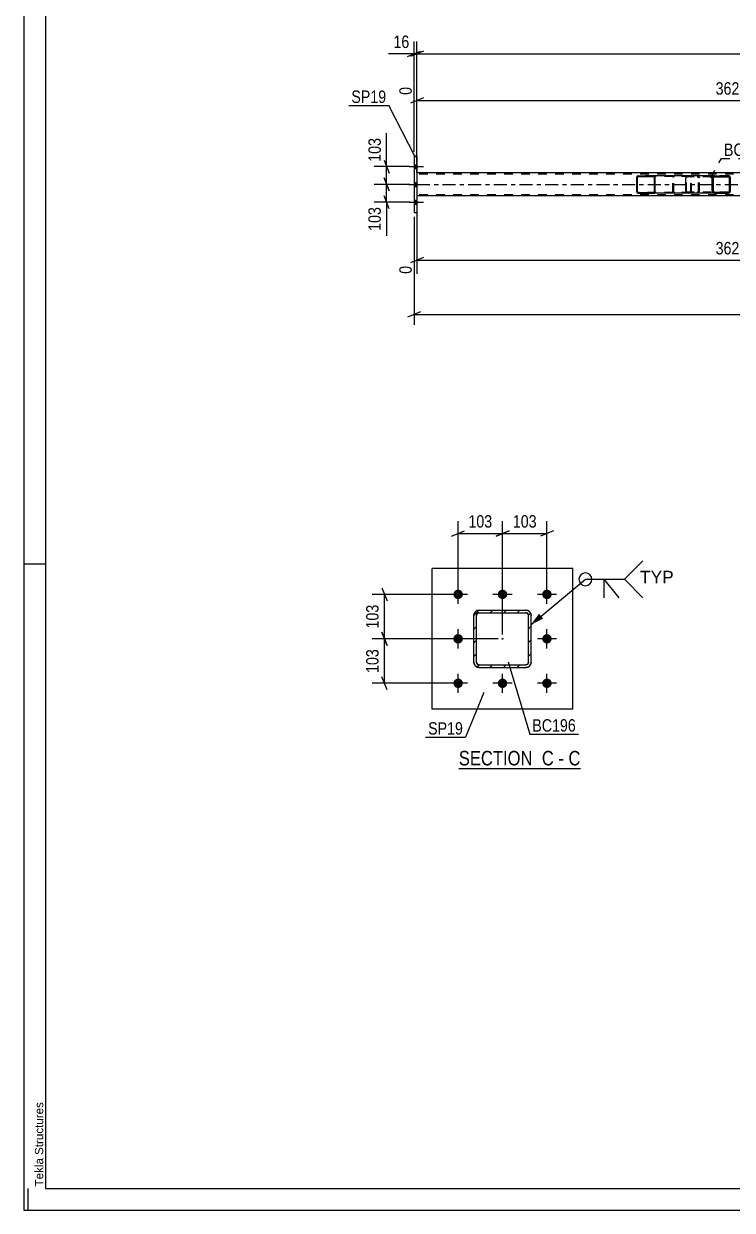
# Model space of a CAD drawing. Header units: millimetres. Extents: x -45 to 796, y -433 to 161.
# Drawn here: x -45.1 to 118.3, y -432.6 to -159 of the extents above; entities that cross this region are included whole.
import ezdxf

# ---------------------------------------------------------------- set-up
doc = ezdxf.new("R2010")
doc.units = ezdxf.units.MM
doc.linetypes.add('DXK_LINE_DOT2', pattern=[3.9198, 1.9599, -1.9599])
doc.linetypes.add('DXK_LINE_DOT3', pattern=[5.9187, 2.979, -0.9799, 0.9799, -0.9799])
doc.styles.add('Arial', font='arial.ttf', dxfattribs={"height": 0.2})
doc.styles.add('Arial Narrow', font='ARIALN.TTF', dxfattribs={"height": 0.2})

# ---------------------------------------------------------------- blocks, each defined once
blk = doc.blocks.new('Unknown-814760973-1133')
at = {"color": 5, "linetype": 'Continuous'}
for p, q in [((-45.15, 161.43), (-45.15, -432.57)), ((-40.15, 156.43), (-40.15, -427.57)), ((-40.15, -283.57), (-45.15, -283.57)), ((-44.15, -432.57), (-44.15, -427.57)), ((-40.15, -427.57), (790.85, -427.57)), ((-45.15, -432.57), (795.85, -432.57))]:
    blk.add_line(p, q, dxfattribs=at)
at = {"color": 174, "linetype": 'Continuous', "style": 'Arial'}
blk.add_text('Tekla Structures', height=1.9102, rotation=90, dxfattribs=at).set_placement((-40.65, -427.07))
blk = doc.blocks.new('Unknown-814760973-15 - 6596')
at = {"color": 6, "linetype": 'Continuous'}
blk.add_line((55.24, -330.74), (83.31, -330.74), dxfattribs=at)
at = {"color": 0, "linetype": 'Continuous'}
blk.add_wipeout([(73.35, -329.99), (73.35, -326.49), (55.24, -326.49), (55.24, -329.99)], dxfattribs=at)
at = {"color": 7, "linetype": 'Continuous', "style": 'Arial Narrow'}
blk.add_text('SECTION ', height=3.34, dxfattribs=at).set_placement((55.24, -329.99))
at = {"color": 0, "linetype": 'Continuous'}
blk.add_wipeout([(77.17, -329.99), (77.17, -326.49), (74.4, -326.49), (74.4, -329.99)], dxfattribs=at)
blk.add_wipeout([(79.49, -329.99), (79.49, -326.49), (78.22, -326.49), (78.22, -329.99)], dxfattribs=at)
at = {"color": 7, "linetype": 'Continuous', "style": 'Arial Narrow'}
blk.add_text('C', height=3.34, dxfattribs=at).set_placement((74.4, -329.99))
at = {"color": 0, "linetype": 'Continuous'}
blk.add_wipeout([(83.31, -329.99), (83.31, -326.49), (80.54, -326.49), (80.54, -329.99)], dxfattribs=at)
at = {"color": 7, "linetype": 'Continuous', "style": 'Arial Narrow'}
for s, p in [('C', (80.54, -329.99)), ('-', (78.22, -329.99))]:
    blk.add_text(s, height=3.34, dxfattribs=at).set_placement(p)
blk = doc.blocks.new('Part-814760973-6293 - 5989')
at = {"color": 2, "linetype": 'Continuous'}
for p, q in [((45.58, -189.54), (44.94, -189.54)), ((44.94, -189.54), (44.94, -202.54)), ((45.58, -189.54), (45.58, -202.54)), ((44.94, -202.54), (45.58, -202.54))]:
    blk.add_line(p, q, dxfattribs=at)
blk = doc.blocks.new('Bolt-814760973-6130 - 5989')
at = {"linetype": 'Continuous'}
for points in [[(45.58, -192.38), (45.58, -191.5), (44.94, -191.5), (44.94, -192.38)], [(45.58, -192.38), (45.58, -191.5), (44.94, -191.5), (44.94, -192.38)], [(45.58, -192.38), (45.58, -191.5), (44.94, -191.5), (44.94, -192.38)], [(45.58, -196.48), (45.58, -195.6), (44.94, -195.6), (44.94, -196.48)], [(45.58, -196.48), (45.58, -195.6), (44.94, -195.6), (44.94, -196.48)], [(45.58, -200.58), (45.58, -199.7), (44.94, -199.7), (44.94, -200.58)], [(45.58, -200.58), (45.58, -199.7), (44.94, -199.7), (44.94, -200.58)], [(45.58, -200.58), (45.58, -199.7), (44.94, -199.7), (44.94, -200.58)]]:
    blk.add_hatch(color=1, dxfattribs=at).paths.add_polyline_path(points)
at = {"color": 1, "linetype": 'Continuous'}
for p, q in [((44.94, -191.5), (45.58, -191.5)), ((44.94, -191.5), (45.58, -191.5)), ((44.94, -191.5), (45.58, -191.5)), ((43.78, -191.94), (47.1, -191.94)), ((43.78, -191.94), (47.1, -191.94)), ((43.78, -191.94), (47.1, -191.94)), ((44.94, -192.38), (45.58, -192.38)), ((44.94, -192.38), (45.58, -192.38)), ((44.94, -192.38), (45.58, -192.38)), ((43.78, -196.04), (47.1, -196.04)), ((43.78, -196.04), (47.1, -196.04)), ((44.94, -195.6), (45.58, -195.6)), ((44.94, -195.6), (45.58, -195.6)), ((44.94, -196.48), (45.58, -196.48)), ((44.94, -196.48), (45.58, -196.48)), ((44.94, -199.7), (45.58, -199.7)), ((44.94, -199.7), (45.58, -199.7)), ((44.94, -199.7), (45.58, -199.7)), ((43.78, -200.14), (47.1, -200.14)), ((43.78, -200.14), (47.1, -200.14)), ((43.78, -200.14), (47.1, -200.14)), ((44.94, -200.58), (45.58, -200.58)), ((44.94, -200.58), (45.58, -200.58)), ((44.94, -200.58), (45.58, -200.58))]:
    blk.add_line(p, q, dxfattribs=at)
blk = doc.blocks.new('Part-814760973-6229 - 5989')
at = {"color": 2, "linetype": 'Continuous'}
for p, q in [((714.46, -193.4), (45.58, -193.4)), ((189.94, -198.68), (45.58, -198.68))]:
    blk.add_line(p, q, dxfattribs=at)
at = {"color": 7, "linetype": 'DXK_LINE_DOT2'}
for p, q in [((45.58, -193.4), (45.58, -198.68)), ((714.46, -193.64), (45.58, -193.64)), ((714.46, -198.44), (45.58, -198.44))]:
    blk.add_line(p, q, dxfattribs=at)
at = {"color": 7, "linetype": 'DXK_LINE_DOT3'}
blk.add_line((45.58, -196.04), (714.46, -196.04), dxfattribs=at)
blk = doc.blocks.new('Part-814760973-6287 - 5989')
at = {"linetype": 'Continuous'}
h = blk.add_hatch(dxfattribs=at)
h.set_pattern_fill('', scale=0.7, style=0, pattern_type=0)
h.set_pattern_definition([(45, (100.5422, -194.2398), (-1.57154, 1.57154), [])])
h.paths.add_polyline_path([(100.57, -194.36), (100.54, -194.24), (100.47, -194.14), (100.36, -194.07), (100.23, -194.04), (96.65, -194.04), (96.52, -194.07), (96.41, -194.14), (96.34, -194.24), (96.31, -194.36), (96.31, -197.72), (96.34, -197.84), (96.41, -197.95), (96.52, -198.02), (96.65, -198.04), (100.23, -198.04), (100.36, -198.02), (100.47, -197.95), (100.54, -197.84), (100.57, -197.72)])
h.paths.add_polyline_path([(100.38, -197.78), (100.35, -197.84), (100.29, -197.87), (100.23, -197.88), (96.65, -197.88), (96.59, -197.87), (96.53, -197.84), (96.49, -197.78), (96.48, -197.72), (96.48, -194.36), (96.49, -194.3), (96.53, -194.25), (96.59, -194.21), (96.65, -194.2), (100.23, -194.2), (100.29, -194.21), (100.35, -194.25), (100.38, -194.3), (100.4, -194.36), (100.4, -197.72)])
at = {"color": 2, "linetype": 'Continuous'}
for p, q in [((96.34, -194.24), (96.31, -194.36)), ((96.65, -194.04), (96.52, -194.07)), ((96.53, -194.25), (96.59, -194.21)), ((96.59, -194.21), (96.65, -194.2)), ((96.65, -194.04), (100.23, -194.04)), ((96.65, -194.2), (100.23, -194.2)), ((107.93, -194.04), (100.23, -194.04)), ((100.36, -194.07), (100.23, -194.04)), ((100.23, -194.2), (100.29, -194.21)), ((100.29, -194.21), (100.35, -194.25)), ((100.57, -194.36), (100.54, -194.24)), ((96.31, -197.72), (96.31, -194.36)), ((96.48, -194.36), (96.49, -194.3)), ((96.48, -197.72), (96.48, -194.36)), ((96.49, -194.3), (96.53, -194.25)), ((100.35, -194.25), (100.38, -194.3)), ((100.38, -194.3), (100.4, -194.36)), ((100.4, -197.72), (100.4, -194.36)), ((100.57, -197.72), (100.57, -194.36)), ((96.31, -197.72), (96.34, -197.84)), ((96.49, -197.78), (96.48, -197.72)), ((96.53, -197.84), (96.49, -197.78)), ((96.52, -198.02), (96.65, -198.04)), ((96.59, -197.87), (96.53, -197.84)), ((96.65, -197.88), (96.59, -197.87)), ((96.65, -197.88), (100.23, -197.88)), ((96.65, -198.04), (100.23, -198.04)), ((100.29, -197.87), (100.23, -197.88)), ((100.23, -198.04), (100.36, -198.02)), ((107.93, -198.04), (100.23, -198.04)), ((100.35, -197.84), (100.29, -197.87)), ((100.38, -197.78), (100.35, -197.84)), ((100.4, -197.72), (100.38, -197.78)), ((100.54, -197.84), (100.57, -197.72))]:
    blk.add_line(p, q, dxfattribs=at)
at = {"color": 7, "linetype": 'DXK_LINE_DOT2'}
for p, q in [((100.23, -194.04), (96.65, -194.04)), ((108.58, -194.2), (96.65, -194.2)), ((104.66, -194.36), (104.69, -194.24)), ((104.87, -194.07), (105, -194.04)), ((104.94, -194.21), (104.88, -194.25)), ((105, -194.2), (104.94, -194.21)), ((108.58, -194.04), (107.93, -194.04)), ((108.58, -194.04), (108.71, -194.07)), ((108.64, -194.21), (108.58, -194.2)), ((108.7, -194.25), (108.64, -194.21)), ((108.89, -194.24), (108.91, -194.34)), ((104.66, -197.72), (104.66, -194.36)), ((104.84, -194.3), (104.83, -194.36)), ((104.83, -197.72), (104.83, -194.36)), ((104.88, -194.25), (104.84, -194.3)), ((108.73, -194.3), (108.7, -194.25)), ((108.75, -194.36), (108.73, -194.3)), ((108.75, -197.72), (108.75, -194.36)), ((108.91, -194.34), (108.92, -194.36)), ((108.92, -197.72), (108.92, -194.36)), ((108.58, -197.88), (96.65, -197.88)), ((100.23, -198.04), (96.65, -198.04)), ((104.69, -197.84), (104.66, -197.72)), ((104.83, -197.72), (104.84, -197.78)), ((104.84, -197.78), (104.88, -197.84)), ((105, -198.04), (104.87, -198.02)), ((104.88, -197.84), (104.9, -197.84)), ((104.9, -197.84), (104.94, -197.87)), ((104.94, -197.87), (105, -197.88)), ((108.58, -198.04), (107.93, -198.04)), ((108.58, -197.88), (108.64, -197.87)), ((108.71, -198.02), (108.58, -198.04)), ((108.64, -197.87), (108.7, -197.84)), ((108.7, -197.84), (108.73, -197.78)), ((108.73, -197.78), (108.75, -197.72)), ((108.91, -197.75), (108.89, -197.84)), ((108.92, -197.72), (108.91, -197.75))]:
    blk.add_line(p, q, dxfattribs=at)
at = {"color": 2, "linetype": 'Continuous'}
for centre, start, end in [((96.64, -194.38), 110.7583, 155.68), ((100.24, -194.38), 24.32, 69.2417), ((96.64, -197.71), 204.32, 249.2417), ((100.24, -197.71), 290.7583, 335.68)]:
    blk.add_arc(centre, 0.331, start, end, dxfattribs=at)
at = {"color": 7, "linetype": 'DXK_LINE_DOT2'}
for centre, start, end in [((104.99, -194.38), 110.7583, 155.68), ((108.59, -194.38), 24.32, 69.2417), ((104.99, -197.71), 204.32, 249.2417), ((108.59, -197.71), 290.7583, 335.68)]:
    blk.add_arc(centre, 0.331, start, end, dxfattribs=at)
blk = doc.blocks.new('Part-814760973-6318 - 5989')
at = {"linetype": 'Continuous'}
h = blk.add_hatch(dxfattribs=at)
h.set_pattern_fill('', scale=0.7, style=0, pattern_type=0)
h.set_pattern_definition([(45, (117.8742, -194.3386), (-1.57154, 1.57154), [])])
h.paths.add_polyline_path([(117.91, -194.52), (117.87, -194.34), (117.77, -194.18), (117.6, -194.08), (117.41, -194.04), (114.23, -194.04), (114.03, -194.08), (113.87, -194.18), (113.76, -194.34), (113.72, -194.52), (113.72, -197.56), (113.76, -197.75), (113.87, -197.9), (114.03, -198.01), (114.23, -198.04), (117.41, -198.04), (117.6, -198.01), (117.77, -197.9), (117.87, -197.75), (117.91, -197.56)])
h.paths.add_polyline_path([(117.64, -197.65), (117.59, -197.73), (117.51, -197.78), (117.41, -197.8), (114.23, -197.8), (114.13, -197.78), (114.05, -197.73), (113.99, -197.65), (113.97, -197.56), (113.97, -194.52), (113.99, -194.43), (114.05, -194.35), (114.13, -194.3), (114.23, -194.28), (117.41, -194.28), (117.51, -194.3), (117.59, -194.35), (117.64, -194.43), (117.66, -194.52), (117.66, -197.56)])
at = {"color": 2, "linetype": 'Continuous'}
for p, q in [((107.67, -194.34), (107.73, -194.18)), ((107.73, -194.18), (107.82, -194.08)), ((107.82, -194.08), (107.93, -194.04)), ((114.23, -194.04), (107.93, -194.04)), ((114.23, -194.04), (114.03, -194.08)), ((114.23, -194.04), (117.41, -194.04)), ((117.6, -194.08), (117.41, -194.04)), ((107.65, -194.52), (107.67, -194.34)), ((107.65, -197.56), (107.65, -194.52)), ((113.76, -194.34), (113.72, -194.52)), ((113.72, -197.56), (113.72, -194.52)), ((113.97, -194.52), (113.99, -194.43)), ((113.97, -197.56), (113.97, -194.52)), ((113.99, -194.43), (114.05, -194.35)), ((114.05, -194.35), (114.13, -194.3)), ((114.13, -194.3), (114.23, -194.28)), ((114.23, -194.28), (117.41, -194.28)), ((117.41, -194.28), (117.51, -194.3)), ((117.51, -194.3), (117.59, -194.35)), ((117.59, -194.35), (117.64, -194.43)), ((117.64, -194.43), (117.66, -194.52)), ((117.66, -197.56), (117.66, -194.52)), ((117.91, -194.52), (117.87, -194.34)), ((117.91, -197.56), (117.91, -194.52)), ((107.67, -197.75), (107.65, -197.56)), ((107.73, -197.9), (107.67, -197.75)), ((107.82, -198.01), (107.73, -197.9)), ((107.93, -198.04), (107.82, -198.01)), ((114.23, -198.04), (107.93, -198.04)), ((113.72, -197.56), (113.76, -197.75)), ((113.99, -197.65), (113.97, -197.56)), ((114.05, -197.73), (113.99, -197.65)), ((114.03, -198.01), (114.23, -198.04)), ((114.13, -197.78), (114.05, -197.73)), ((114.23, -197.8), (114.13, -197.78)), ((114.23, -197.8), (117.41, -197.8)), ((114.23, -198.04), (117.41, -198.04)), ((117.51, -197.78), (117.41, -197.8)), ((117.41, -198.04), (117.6, -198.01)), ((117.59, -197.73), (117.51, -197.78)), ((117.64, -197.65), (117.59, -197.73)), ((117.66, -197.56), (117.64, -197.65)), ((117.87, -197.75), (117.91, -197.56))]:
    blk.add_line(p, q, dxfattribs=at)
at = {"color": 7, "linetype": 'DXK_LINE_DOT2'}
for p, q in [((108.92, -194.28), (108.92, -194.04)), ((110.26, -194.04), (110.45, -194.08)), ((117.41, -194.04), (114.23, -194.04)), ((107.8, -194.43), (107.79, -194.52)), ((107.79, -197.56), (107.79, -194.52)), ((107.83, -194.35), (107.8, -194.43)), ((107.87, -194.3), (107.83, -194.35)), ((107.93, -194.28), (107.87, -194.3)), ((117.41, -194.28), (107.93, -194.28)), ((110.36, -194.3), (110.26, -194.28)), ((110.44, -194.35), (110.36, -194.3)), ((110.49, -194.43), (110.44, -194.35)), ((110.51, -194.52), (110.49, -194.43)), ((110.51, -197.56), (110.51, -194.52)), ((110.72, -194.34), (110.76, -194.52)), ((110.76, -197.56), (110.76, -194.52)), ((107.79, -197.56), (107.8, -197.65)), ((107.8, -197.65), (107.83, -197.73)), ((107.83, -197.73), (107.87, -197.78)), ((107.87, -197.78), (107.93, -197.8)), ((117.41, -197.8), (107.93, -197.8)), ((108.92, -198.04), (108.92, -197.8)), ((110.26, -197.8), (110.36, -197.78)), ((110.45, -198.01), (110.26, -198.04)), ((110.36, -197.78), (110.44, -197.73)), ((110.44, -197.73), (110.49, -197.65)), ((110.49, -197.65), (110.51, -197.56)), ((110.76, -197.56), (110.72, -197.75)), ((117.41, -198.04), (114.23, -198.04))]:
    blk.add_line(p, q, dxfattribs=at)
for centre, start, end in [((110.27, -194.54), 23.8494, 68.8059), ((110.27, -197.55), 291.1941, 336.1506)]:
    blk.add_arc(centre, 0.492, start, end, dxfattribs=at)
at = {"color": 2, "linetype": 'Continuous'}
for centre, start, end in [((114.21, -194.54), 111.1941, 156.1506), ((117.42, -194.54), 23.8494, 68.8059), ((114.21, -197.55), 203.8494, 248.8059), ((117.42, -197.55), 291.1941, 336.1506)]:
    blk.add_arc(centre, 0.492, start, end, dxfattribs=at)
blk = doc.blocks.new('Bolt-814760973-6653 - 6596')
at = {"linetype": 'Continuous'}
for points in [[(55.08, -291.66, -1), (55.08, -289.46, -1)], [(65.33, -291.66, -1), (65.33, -289.46, -1)], [(75.58, -291.66, -1), (75.58, -289.46, -1)], [(55.08, -301.91, -1), (55.08, -299.71, -1)], [(75.58, -301.91, -1), (75.58, -299.71, -1)], [(55.08, -312.16, -1), (55.08, -309.96, -1)], [(65.33, -312.16, -1), (65.33, -309.96, -1)], [(75.58, -312.16, -1), (75.58, -309.96, -1)]]:
    blk.add_hatch(color=1, dxfattribs=at).paths.add_polyline_path(points)
at = {"color": 1, "linetype": 'Continuous'}
for p, q in [((55.08, -292.76), (55.08, -288.36)), ((65.33, -292.76), (65.33, -288.36)), ((75.58, -292.76), (75.58, -288.36)), ((57.28, -290.56), (52.88, -290.56)), ((67.53, -290.56), (63.13, -290.56)), ((77.78, -290.56), (73.38, -290.56)), ((57.28, -300.81), (52.88, -300.81)), ((55.08, -303.01), (55.08, -298.61)), ((77.78, -300.81), (73.38, -300.81)), ((75.58, -303.01), (75.58, -298.61)), ((55.08, -313.26), (55.08, -308.86)), ((65.33, -313.26), (65.33, -308.86)), ((75.58, -313.26), (75.58, -308.86)), ((57.28, -311.06), (52.88, -311.06)), ((67.53, -311.06), (63.13, -311.06)), ((77.78, -311.06), (73.38, -311.06))]:
    blk.add_line(p, q, dxfattribs=at)
blk = doc.blocks.new('Part-814760973-6782 - 6596')
at = {"color": 2, "linetype": 'Continuous'}
for p, q in [((81.58, -284.56), (49.08, -284.56)), ((49.08, -317.06), (49.08, -284.56)), ((81.58, -317.06), (81.58, -284.56)), ((81.58, -317.06), (49.08, -317.06))]:
    blk.add_line(p, q, dxfattribs=at)
blk = doc.blocks.new('Part-814760973-6694 - 6596')
at = {"linetype": 'Continuous'}
h = blk.add_hatch(dxfattribs=at)
h.set_pattern_fill('', scale=0.7, style=0, pattern_type=0)
h.set_pattern_definition([(45, (59.927, -294.209), (-1.57154, 1.57154), [])])
h.paths.add_polyline_path([(70.73, -294.21), (59.93, -294.21), (59.47, -294.3), (59.08, -294.56), (58.82, -294.95), (58.73, -295.41), (58.73, -306.21), (58.82, -306.67), (59.08, -307.06), (59.47, -307.32), (59.93, -307.41), (70.73, -307.41), (71.19, -307.32), (71.58, -307.06), (71.84, -306.67), (71.93, -306.21), (71.93, -295.41), (71.84, -294.95), (71.58, -294.56), (71.19, -294.3)])
h.paths.add_polyline_path([(71.28, -295.18), (71.33, -295.41), (71.33, -306.21), (71.28, -306.44), (71.15, -306.63), (70.96, -306.76), (70.73, -306.81), (59.93, -306.81), (59.7, -306.76), (59.5, -306.63), (59.37, -306.44), (59.33, -306.21), (59.33, -295.41), (59.37, -295.18), (59.5, -294.98), (59.7, -294.85), (59.93, -294.81), (70.73, -294.81), (70.96, -294.85), (71.15, -294.98)])
blk.add_hatch(color=30, dxfattribs=at).paths.add_polyline_path([(65.33, -300.91, -1), (65.33, -300.71, -1)])
at = {"color": 7, "linetype": 'DXK_LINE_DOT2'}
for p, q in [((58.73, -295.41), (58.82, -294.95)), ((58.73, -306.21), (58.73, -295.41)), ((59.37, -295.18), (59.33, -295.41)), ((59.33, -306.21), (59.33, -295.41)), ((59.5, -294.98), (59.37, -295.18)), ((59.47, -294.3), (59.93, -294.21)), ((59.7, -294.85), (59.5, -294.98)), ((59.93, -294.81), (59.7, -294.85)), ((59.93, -294.21), (70.73, -294.21)), ((59.93, -294.81), (70.73, -294.81)), ((70.73, -294.21), (71.19, -294.3)), ((70.96, -294.85), (70.73, -294.81)), ((71.15, -294.98), (70.96, -294.85)), ((71.28, -295.18), (71.15, -294.98)), ((71.33, -295.41), (71.28, -295.18)), ((71.33, -306.21), (71.33, -295.41)), ((71.84, -294.95), (71.93, -295.41)), ((71.93, -306.21), (71.93, -295.41)), ((58.82, -306.67), (58.73, -306.21)), ((59.33, -306.21), (59.37, -306.44)), ((71.28, -306.44), (71.33, -306.21)), ((71.93, -306.21), (71.84, -306.67)), ((59.37, -306.44), (59.5, -306.63)), ((59.93, -307.41), (59.47, -307.32)), ((59.5, -306.63), (59.7, -306.76)), ((59.7, -306.76), (59.93, -306.81)), ((59.93, -306.81), (70.73, -306.81)), ((59.93, -307.41), (70.73, -307.41)), ((70.73, -306.81), (70.96, -306.76)), ((71.19, -307.32), (70.73, -307.41)), ((70.96, -306.76), (71.15, -306.63)), ((71.15, -306.63), (71.28, -306.44))]:
    blk.add_line(p, q, dxfattribs=at)
at = {"color": 2, "linetype": 'Continuous'}
for p, q in [((58.82, -294.95), (58.73, -295.41)), ((58.73, -306.21), (58.73, -295.41)), ((59.33, -295.41), (59.37, -295.18)), ((59.33, -306.21), (59.33, -295.41)), ((59.37, -295.18), (59.5, -294.98)), ((59.93, -294.21), (59.47, -294.3)), ((59.5, -294.98), (59.7, -294.85)), ((59.7, -294.85), (59.93, -294.81)), ((59.93, -294.21), (70.73, -294.21)), ((59.93, -294.81), (70.73, -294.81)), ((71.19, -294.3), (70.73, -294.21)), ((70.73, -294.81), (70.96, -294.85)), ((70.96, -294.85), (71.15, -294.98)), ((71.15, -294.98), (71.28, -295.18)), ((71.28, -295.18), (71.33, -295.41)), ((71.33, -306.21), (71.33, -295.41)), ((71.93, -295.41), (71.84, -294.95)), ((71.93, -306.21), (71.93, -295.41)), ((58.73, -306.21), (58.82, -306.67)), ((59.37, -306.44), (59.33, -306.21)), ((71.33, -306.21), (71.28, -306.44)), ((71.84, -306.67), (71.93, -306.21)), ((59.5, -306.63), (59.37, -306.44)), ((59.47, -307.32), (59.93, -307.41)), ((59.7, -306.76), (59.5, -306.63)), ((59.93, -306.81), (59.7, -306.76)), ((59.93, -306.81), (70.73, -306.81)), ((59.93, -307.41), (70.73, -307.41)), ((70.96, -306.76), (70.73, -306.81)), ((70.73, -307.41), (71.19, -307.32)), ((71.15, -306.63), (70.96, -306.76)), ((71.28, -306.44), (71.15, -306.63))]:
    blk.add_line(p, q, dxfattribs=at)
at = {"color": 7, "linetype": 'DXK_LINE_DOT3'}
blk.add_line((65.33, -300.81), (65.33, -300.81), dxfattribs=at)
at = {"color": 30, "linetype": 'DXK_LINE_DOT3'}
blk.add_line((65.33, -300.81), (65.33, -300.81), dxfattribs=at)
at = {"color": 30, "linetype": 'Continuous'}
blk.add_circle((65.33, -300.81), 0.1, dxfattribs=at)
at = {"color": 7, "linetype": 'DXK_LINE_DOT2'}
for centre, start, end in [((59.93, -295.41), 112.5, 157.5), ((70.73, -295.41), 22.5, 67.5), ((59.93, -306.21), 202.5, 247.5), ((70.73, -306.21), 292.5, 337.5)]:
    blk.add_arc(centre, 1.2, start, end, dxfattribs=at)
at = {"color": 2, "linetype": 'Continuous'}
for centre, start, end in [((59.93, -295.41), 112.5, 157.5), ((70.73, -295.41), 22.5, 67.5), ((59.93, -306.21), 202.5, 247.5), ((70.73, -306.21), 292.5, 337.5)]:
    blk.add_arc(centre, 1.2, start, end, dxfattribs=at)
blk = doc.blocks.new('StraightDimension-814760973-6436 - 5989')
at = {"color": 7, "linetype": 'Continuous'}
for p, q in [((45.58, -188.54), (45.58, -163.08)), ((47.08, -165.33), (44.08, -166.53)), ((45.58, -165.93), (724.68, -165.93))]:
    blk.add_line(p, q, dxfattribs=at)
blk = doc.blocks.new('StraightDimension-814760973-6375 - 5989')
at = {"color": 7, "linetype": 'Continuous'}
for p, q in [((190.74, -184.78), (190.74, -168.08)), ((45.58, -193.34), (45.58, -173.56)), ((47.08, -176.09), (44.08, -177.29)), ((45.58, -176.69), (190.74, -176.69)), ((189.24, -177.29), (192.24, -176.09))]:
    blk.add_line(p, q, dxfattribs=at)
at = {"color": 0, "linetype": 'Continuous'}
for points in [[(190.14, -167.48), (185.94, -167.48), (185.94, -175.99), (190.14, -175.99)], [(44.98, -172.96), (40.78, -172.96), (40.78, -175.99), (44.98, -175.99)]]:
    blk.add_wipeout(points, dxfattribs=at)
at = {"color": 0}
blk.add_wipeout([(122.41, -175.94), (122.41, -171.74), (113.9, -171.74), (113.9, -175.94)], dxfattribs=at)
at = {"color": 3, "linetype": 'Continuous', "style": 'Arial Narrow'}
for s, height, p in [('3629', 2.863, (189.54, -175.39)), ('0', 2.86, (44.38, -175.39))]:
    blk.add_text(s, height=height, rotation=90.0002, dxfattribs=at).set_placement(p)
at = {"color": 3, "style": 'Arial Narrow'}
blk.add_text('3629', height=2.863, dxfattribs=at).set_placement((114.5, -175.34))
blk = doc.blocks.new('StraightDimension-814760973-6396 - 5989')
at = {"color": 7, "linetype": 'Continuous'}
for p, q in [((45.58, -198.82), (45.58, -216.65)), ((190.74, -208.08), (190.74, -222.14)), ((47.08, -212.92), (44.08, -214.12)), ((189.24, -214.12), (192.24, -212.92)), ((45.58, -213.52), (190.74, -213.52))]:
    blk.add_line(p, q, dxfattribs=at)
at = {"color": 0}
blk.add_wipeout([(122.41, -212.77), (122.41, -208.57), (113.9, -208.57), (113.9, -212.77)], dxfattribs=at)
at = {"color": 0, "linetype": 'Continuous'}
for points in [[(44.98, -214.22), (40.78, -214.22), (40.78, -217.25), (44.98, -217.25)], [(190.14, -214.22), (185.94, -214.22), (185.94, -222.74), (190.14, -222.74)]]:
    blk.add_wipeout(points, dxfattribs=at)
at = {"color": 3, "style": 'Arial Narrow'}
blk.add_text('3629', height=2.863, dxfattribs=at).set_placement((114.5, -212.17))
at = {"color": 3, "linetype": 'Continuous', "style": 'Arial Narrow'}
for s, height, p in [('0', 2.86, (44.38, -216.65)), ('3629', 2.863, (189.54, -222.14))]:
    blk.add_text(s, height=height, rotation=90.0002, dxfattribs=at).set_placement(p)
blk = doc.blocks.new('StraightDimension-814760973-6426 - 5989')
at = {"color": 7, "linetype": 'Continuous'}
for p, q in [((44.94, -188.54), (44.94, -163.08)), ((45.58, -188.54), (45.58, -163.08)), ((43.44, -166.53), (46.44, -165.33)), ((47.08, -165.33), (44.08, -166.53)), ((44.94, -165.93), (45.58, -165.93))]:
    blk.add_line(p, q, dxfattribs=at)
at = {"color": 0}
blk.add_wipeout([(44.41, -165.18), (44.41, -160.98), (39.56, -160.98), (39.56, -165.18)], dxfattribs=at)
at = {"color": 7, "linetype": 'Continuous'}
blk.add_line((44.94, -165.93), (39.03, -165.93), dxfattribs=at)
blk.add_line((44.94, -165.93), (39.03, -165.93), dxfattribs=at)
at = {"color": 3, "style": 'Arial Narrow'}
blk.add_text('16', height=2.863, dxfattribs=at).set_placement((40.16, -164.58))
blk = doc.blocks.new('StraightDimension-814760973-6457 - 5989')
at = {"color": 7, "linetype": 'Continuous'}
for p, q in [((44.94, -203.54), (44.94, -228.42)), ((46.44, -225.42), (43.44, -226.62)), ((44.94, -226.02), (725.32, -226.02))]:
    blk.add_line(p, q, dxfattribs=at)
blk = doc.blocks.new('StraightDimension-814760973-6485 - 5989')
at = {"color": 7, "linetype": 'Continuous'}
for p, q in [((37.99, -190.44), (39.19, -193.44)), ((43.94, -191.94), (35.74, -191.94)), ((38.59, -196.04), (38.59, -191.94)), ((43.94, -196.04), (35.74, -196.04)), ((39.19, -197.54), (37.99, -194.54))]:
    blk.add_line(p, q, dxfattribs=at)
at = {"color": 0}
blk.add_wipeout([(37.84, -184.73), (33.64, -184.73), (33.64, -191.42), (37.84, -191.42)], dxfattribs=at)
at = {"color": 7, "linetype": 'Continuous'}
blk.add_line((38.59, -191.94), (38.59, -184.21), dxfattribs=at)
blk.add_line((38.59, -191.94), (38.59, -184.21), dxfattribs=at)
at = {"color": 3, "style": 'Arial Narrow'}
blk.add_text('103', height=2.863, rotation=90.0002, dxfattribs=at).set_placement((37.24, -190.82))
blk = doc.blocks.new('StraightDimension-814760973-6493 - 5989')
at = {"color": 7, "linetype": 'Continuous'}
for p, q in [((43.94, -196.04), (35.74, -196.04)), ((37.99, -194.54), (39.19, -197.54)), ((38.59, -200.14), (38.59, -196.04)), ((39.19, -201.64), (37.99, -198.64)), ((43.94, -200.14), (35.74, -200.14))]:
    blk.add_line(p, q, dxfattribs=at)
at = {"color": 0}
blk.add_wipeout([(37.84, -200.67), (33.64, -200.67), (33.64, -207.35), (37.84, -207.35)], dxfattribs=at)
at = {"color": 7, "linetype": 'Continuous'}
blk.add_line((38.59, -200.14), (38.59, -207.88), dxfattribs=at)
blk.add_line((38.59, -200.14), (38.59, -207.88), dxfattribs=at)
at = {"color": 3, "style": 'Arial Narrow'}
blk.add_text('103', height=2.863, rotation=90.0002, dxfattribs=at).set_placement((37.24, -206.75))
blk = doc.blocks.new('StraightDimension-814760973-6802 - 6596')
at = {"color": 7, "linetype": 'Continuous'}
for p, q in [((37.48, -289.06), (38.68, -292.06)), ((54.08, -290.56), (35.23, -290.56)), ((38.08, -300.81), (38.08, -290.56)), ((64.33, -300.81), (35.23, -300.81)), ((38.68, -302.31), (37.48, -299.31))]:
    blk.add_line(p, q, dxfattribs=at)
at = {"color": 0}
blk.add_wipeout([(37.33, -292.34), (33.13, -292.34), (33.13, -299.03), (37.33, -299.03)], dxfattribs=at)
at = {"color": 3, "style": 'Arial Narrow'}
blk.add_text('103', height=2.863, rotation=90.0002, dxfattribs=at).set_placement((36.73, -298.43))
blk = doc.blocks.new('StraightDimension-814760973-6811 - 6596')
at = {"color": 7, "linetype": 'Continuous'}
for p, q in [((64.33, -300.81), (35.23, -300.81)), ((37.48, -299.31), (38.68, -302.31)), ((38.08, -311.06), (38.08, -300.81)), ((54.08, -311.06), (35.23, -311.06)), ((38.68, -312.56), (37.48, -309.56))]:
    blk.add_line(p, q, dxfattribs=at)
at = {"color": 0}
blk.add_wipeout([(37.33, -302.59), (33.13, -302.59), (33.13, -309.28), (37.33, -309.28)], dxfattribs=at)
at = {"color": 3, "style": 'Arial Narrow'}
blk.add_text('103', height=2.863, rotation=90.0002, dxfattribs=at).set_placement((36.73, -308.68))
blk = doc.blocks.new('StraightDimension-814760973-6821 - 6596')
at = {"color": 7, "linetype": 'Continuous'}
for p, q in [((63.83, -277.11), (66.83, -275.91)), ((65.33, -299.81), (65.33, -273.66)), ((77.08, -275.91), (74.08, -277.11)), ((75.58, -289.56), (75.58, -273.66)), ((65.33, -276.51), (75.58, -276.51))]:
    blk.add_line(p, q, dxfattribs=at)
at = {"color": 0}
blk.add_wipeout([(73.79, -275.76), (73.79, -271.56), (67.11, -271.56), (67.11, -275.76)], dxfattribs=at)
at = {"color": 3, "style": 'Arial Narrow'}
blk.add_text('103', height=2.863, dxfattribs=at).set_placement((67.71, -275.16))
blk = doc.blocks.new('StraightDimension-814760973-6830 - 6596')
at = {"color": 7, "linetype": 'Continuous'}
for p, q in [((53.58, -277.11), (56.58, -275.91)), ((55.08, -289.56), (55.08, -273.66)), ((66.83, -275.91), (63.83, -277.11)), ((65.33, -299.81), (65.33, -273.66)), ((55.08, -276.51), (65.33, -276.51))]:
    blk.add_line(p, q, dxfattribs=at)
at = {"color": 0}
blk.add_wipeout([(63.54, -275.76), (63.54, -271.56), (56.86, -271.56), (56.86, -275.76)], dxfattribs=at)
at = {"color": 3, "style": 'Arial Narrow'}
blk.add_text('103', height=2.863, dxfattribs=at).set_placement((57.46, -275.16))
blk = doc.blocks.new('Mark-814760973-6225 - 5989')
at = {"color": 0}
blk.add_wipeout([(126.47, -189.47), (126.47, -186.47), (116.42, -186.47), (116.42, -189.47)], dxfattribs=at)
blk.add_wipeout([(126.47, -189.47), (126.47, -186.47), (116.42, -186.47), (116.42, -189.47)], dxfattribs=at)
at = {"color": 30, "linetype": 'DXK_LINE_DOT2'}
for p, q in [((113.38, -194.5), (115.82, -190.07)), ((115.82, -190.07), (127.07, -190.07))]:
    blk.add_line(p, q, dxfattribs=at)
at = {"color": 3, "style": 'Arial Narrow'}
blk.add_text('BC196', height=2.863, dxfattribs=at).set_placement((116.42, -189.47))
blk = doc.blocks.new('Mark-814760973-6289 - 5989')
at = {"color": 0}
blk.add_wipeout([(38.49, -177.24), (38.49, -174.24), (30.45, -174.24), (30.45, -177.24)], dxfattribs=at)
blk.add_wipeout([(38.49, -177.24), (38.49, -174.24), (30.45, -174.24), (30.45, -177.24)], dxfattribs=at)
at = {"color": 30, "linetype": 'Continuous'}
for p in [(29.85, -177.84), (45.23, -189.81)]:
    blk.add_line(p, (39.09, -177.84), dxfattribs=at)
at = {"color": 3, "style": 'Arial Narrow'}
blk.add_text('SP19', height=2.863, dxfattribs=at).set_placement((30.45, -177.24))
blk = doc.blocks.new('Mark-814760973-6778 - 6596')
at = {"color": 0}
blk.add_wipeout([(56.2, -322.89), (56.2, -319.89), (48.16, -319.89), (48.16, -322.89)], dxfattribs=at)
blk.add_wipeout([(56.2, -322.89), (56.2, -319.89), (48.16, -319.89), (48.16, -322.89)], dxfattribs=at)
at = {"color": 30, "linetype": 'Continuous'}
for p in [(61.04, -313.2), (47.56, -323.49)]:
    blk.add_line(p, (56.8, -323.49), dxfattribs=at)
at = {"color": 3, "style": 'Arial Narrow'}
blk.add_text('SP19', height=2.863, dxfattribs=at).set_placement((48.16, -322.89))
blk = doc.blocks.new('Mark-814760973-6690 - 6596')
at = {"color": 0}
blk.add_wipeout([(82.25, -322.2), (82.25, -319.2), (72.2, -319.2), (72.2, -322.2)], dxfattribs=at)
blk.add_wipeout([(82.25, -322.2), (82.25, -319.2), (72.2, -319.2), (72.2, -322.2)], dxfattribs=at)
at = {"color": 30, "linetype": 'Continuous'}
for p, q in [((66.63, -306.11), (71.6, -322.8)), ((71.6, -322.8), (82.85, -322.8))]:
    blk.add_line(p, q, dxfattribs=at)
at = {"color": 3, "style": 'Arial Narrow'}
blk.add_text('BC196', height=2.863, dxfattribs=at).set_placement((72.2, -322.2))
blk = doc.blocks.new('WeldMark-814760973-6839 - 6596')
at = {"linetype": 'Continuous'}
blk.add_hatch(color=30, dxfattribs=at).paths.add_polyline_path([(74.71, -296.15), (71.93, -297.49), (73.75, -295)])
at = {"color": 30, "linetype": 'Continuous'}
for p, q in [((71.93, -297.49), (84.45, -287.09)), ((84.45, -287.09), (93.45, -287.09))]:
    blk.add_line(p, q, dxfattribs=at)
at = {"color": 3, "linetype": 'Continuous'}
for q in [(92.16, -291.37), (88.73, -291.37)]:
    blk.add_line((88.73, -287.09), q, dxfattribs=at)
for start, end in [(90, 270), (270, 90)]:
    blk.add_arc((84.45, -287.09), 1.5, start, end, dxfattribs=at)
at = {"color": 0, "linetype": 'Continuous'}
blk.add_wipeout([(104.82, -287.99), (104.82, -284.99), (97.05, -284.99), (97.05, -287.99)], dxfattribs=at)
blk.add_wipeout([(104.82, -287.99), (104.82, -284.99), (97.05, -284.99), (97.05, -287.99)], dxfattribs=at)
at = {"color": 3, "linetype": 'Continuous'}
for q in [(97.73, -282.8), (97.73, -291.37)]:
    blk.add_line((93.45, -287.09), q, dxfattribs=at)
at = {"color": 3, "linetype": 'Continuous', "style": 'Arial'}
blk.add_text('TYP', height=2.865, dxfattribs=at).set_placement((97.05, -287.99))

msp = doc.modelspace()

# ---------------------------------------------------------------- block references
for name in ['Unknown-814760973-1133', 'Bolt-814760973-6130 - 5989', 'Part-814760973-6293 - 5989', 'Part-814760973-6229 - 5989', 'Part-814760973-6287 - 5989', 'Part-814760973-6318 - 5989', 'Part-814760973-6782 - 6596', 'Bolt-814760973-6653 - 6596', 'Part-814760973-6694 - 6596']:
    msp.add_blockref(name, (0, 0))

# ---------------------------------------------------------------- next in the draw order: block references
for name in ['StraightDimension-814760973-6436 - 5989', 'StraightDimension-814760973-6396 - 5989', 'StraightDimension-814760973-6802 - 6596', 'Mark-814760973-6690 - 6596', 'Unknown-814760973-15 - 6596']:
    msp.add_blockref(name, (0, 0))

# ---------------------------------------------------------------- next in the draw order: block references
for name in ['StraightDimension-814760973-6375 - 5989', 'StraightDimension-814760973-6457 - 5989', 'StraightDimension-814760973-6811 - 6596']:
    msp.add_blockref(name, (0, 0))

# ---------------------------------------------------------------- next in the draw order: block references
for name in ['StraightDimension-814760973-6426 - 5989', 'Mark-814760973-6225 - 5989', 'StraightDimension-814760973-6821 - 6596', 'Mark-814760973-6778 - 6596']:
    msp.add_blockref(name, (0, 0))

# ---------------------------------------------------------------- next in the draw order: block references
for name in ['StraightDimension-814760973-6485 - 5989', 'StraightDimension-814760973-6830 - 6596', 'WeldMark-814760973-6839 - 6596']:
    msp.add_blockref(name, (0, 0))

# ---------------------------------------------------------------- next in the draw order: block references
for name in ['Mark-814760973-6289 - 5989', 'StraightDimension-814760973-6493 - 5989']:
    msp.add_blockref(name, (0, 0))

doc.saveas('drawing.dxf')
